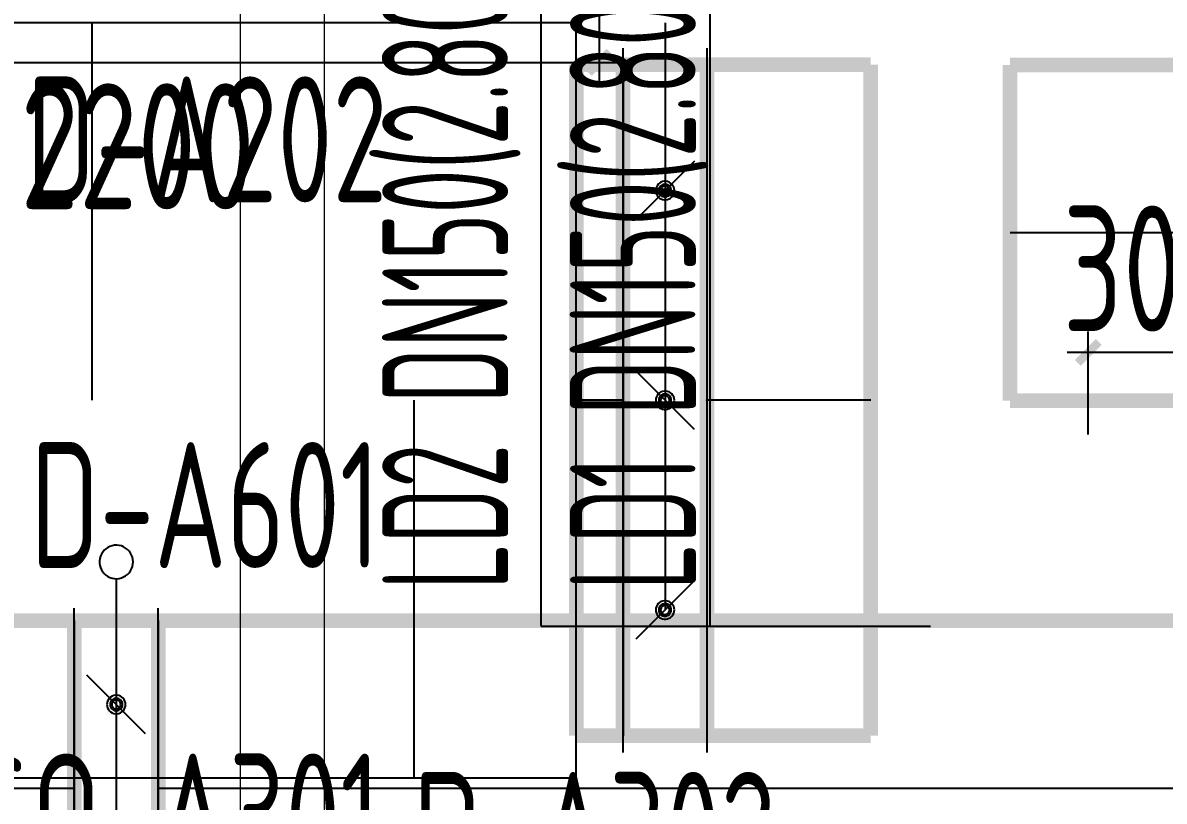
# Model space of a CAD drawing. Extents: x 4 to 13611208, y -605838 to 574722.
# Drawn here: x 13256478 to 13259200, y 199379 to 201235 of the extents above; entities that cross this region are included whole.
import ezdxf
from ezdxf.enums import TextEntityAlignment as Align

# ---------------------------------------------------------------- set-up
doc = ezdxf.new("R2010")
doc.units = 0
doc.header["$LTSCALE"] = 1000
doc.header["$MEASUREMENT"] = 0
doc.linetypes.add('CENTER2', pattern=[28.575, 19.05, -3.175, 3.175, -3.175])
for name, color, linetype in [('DUCT-K-P中心线', 5, 'CENTER2'), ('DUCT-K-P标注', 7, 'Continuous'), ('DUCT-K-P法兰', 2, 'Continuous'), ('DUCT-K-P管', 191, 'Continuous'), ('DUCT-K-P管端线', 2, 'Continuous'), ('DUCT-K-P阀门', 7, 'Continuous'), ('DUCT-K-S中心线', 5, 'CENTER2'), ('DUCT-K-S管', 40, 'Continuous'), ('DUCT-X-P标注', 7, 'Continuous'), ('DUCT-X-S中心线', 5, 'CENTER2'), ('DUCT-X-S标注', 7, 'Continuous'), ('DUCT-X-S法兰', 4, 'Continuous'), ('DUCT-X-S管', 3, 'Continuous'), ('DUCT-X-S管端线', 4, 'Continuous'), ('DUCT-X-S阀门', 7, 'Continuous'), ('SXT-标注', 7, 'Continuous')]:
    doc.layers.add(name, color=color, linetype=linetype)
doc.layers.add('建筑底图', color=8, linetype='Continuous', lineweight=13)
doc.styles.add('67', font='gbenor.shx', dxfattribs={"width": 0.7, "bigfont": 'hztxt.shx'})
doc.styles.add('du', font='gbenor.shx', dxfattribs={"width": 0.8, "bigfont": 'hztxt.shx'})
doc.dimstyles.new('67', dxfattribs={"dimscale": 100, "dimtxt": 3, "dimasz": 0.5, "dimexe": 0.5, "dimexo": 2, "dimgap": 0.5, "dimtad": 2, "dimdec": 0, "dimrnd": 5, "dimzin": 0, "dimdsep": 46, "dimtxsty": 'du', "dimblk": 'ARCHTICK', "dimcen": 0, "dimdle": 0.5, "dimclrd": 256, "dimclre": 256, "dimclrt": 256, "dimazin": 0, "dimtfac": 1, "dimtdec": 0, "dimtix": 1, "dimtmove": 2, "dimatfit": 3, "dimfxl": 100, "dimtolj": 1, "dimtzin": 0, "dimlwd": -1, "dimlwe": -1, "dimarcsym": 0})

# ---------------------------------------------------------------- blocks, each defined once
blk = doc.blocks.new('fxefd')
at = {"layer": 'DUCT-X-P标注', "style": '67', "width": 0.75}
blk.add_attdef('6', (1912203.7, -208651.9), '', height=300, dxfattribs=at)
blk = doc.blocks.new('_ArchTick')
at = {"color": 0, "linetype": 'ByBlock', "const_width": 0.4}
blk.add_lwpolyline([(-0.5, -0.5), (0.5, 0.5)], dxfattribs=at)
blk = doc.blocks.new('*D820')
at = {"layer": 'DUCT-X-S标注', "transparency": 16777216}
for p, q in [((13257852.4, 201489.6), (13257852.4, 201090.3)), ((13255650.6, 201334.6), (13255650.6, 201090.3)), ((13255600.6, 201140.3), (13257902.4, 201140.3))]:
    blk.add_line(p, q, dxfattribs=at)
at = {"layer": 'DUCT-X-S标注', "transparency": 16777216, "xscale": 50, "yscale": 50, "zscale": 50, "rotation": 180}
blk.add_blockref('_ArchTick', (13255650.6, 201140.3), dxfattribs=at)
at = {"layer": 'DUCT-X-S标注', "transparency": 16777216, "xscale": 50, "yscale": 50, "zscale": 50}
blk.add_blockref('_ArchTick', (13257852.4, 201140.3), dxfattribs=at)
at = {"layer": 'DUCT-X-S标注', "transparency": 16777216, "insert": (13256751.5, 200940.3), "char_height": 300, "attachment_point": 5, "style": 'du'}
blk.add_mtext('\\A1;2200', dxfattribs=at)
blk = doc.blocks.new('*D905')
at = {"layer": 'DUCT-K-P标注', "transparency": 16777216}
for p, q in [((13256197.4, 201334.7), (13256197.4, 201678.5)), ((13257797.7, 201334.7), (13257797.7, 201678.5)), ((13256147.4, 201628.5), (13256717.3, 201628.5)), ((13257847.7, 201628.5), (13257277.4, 201628.5))]:
    blk.add_line(p, q, dxfattribs=at)
at = {"layer": 'DUCT-K-P标注', "transparency": 16777216, "xscale": 50, "yscale": 50, "zscale": 50, "rotation": 180}
blk.add_blockref('_ArchTick', (13256197.4, 201628.5), dxfattribs=at)
at = {"layer": 'DUCT-K-P标注', "transparency": 16777216, "xscale": 50, "yscale": 50, "zscale": 50}
blk.add_blockref('_ArchTick', (13257797.7, 201628.5), dxfattribs=at)
at = {"layer": 'DUCT-K-P标注', "transparency": 16777216, "insert": (13256997.4, 201678.5), "char_height": 300, "attachment_point": 5, "style": 'du'}
blk.add_mtext('\\A1;1600', dxfattribs=at)
blk = doc.blocks.new('*D1891')
at = {"layer": 'DUCT-X-S标注', "transparency": 16777216}
for p, q in [((13259018.9, 200253.4), (13259018.9, 200498.8)), ((13259320.7, 200254), (13259320.7, 200498.8)), ((13259018.9, 200448.8), (13258968.9, 200448.8)), ((13259320.7, 200448.8), (13259018.9, 200448.8)), ((13259320.7, 200448.8), (13259370.7, 200448.8))]:
    blk.add_line(p, q, dxfattribs=at)
at = {"layer": 'DUCT-X-S标注', "transparency": 16777216, "xscale": 50, "yscale": 50, "zscale": 50}
blk.add_blockref('_ArchTick', (13259018.9, 200448.8), dxfattribs=at)
at = {"layer": 'DUCT-X-S标注', "transparency": 16777216, "xscale": 50, "yscale": 50, "zscale": 50, "rotation": 180}
blk.add_blockref('_ArchTick', (13259320.7, 200448.8), dxfattribs=at)
at = {"layer": 'DUCT-X-S标注', "transparency": 16777216, "insert": (13259169.8, 200648.8), "char_height": 300, "attachment_point": 5, "style": 'du'}
blk.add_mtext('\\A1;300', dxfattribs=at)

msp = doc.modelspace()

# ---------------------------------------------------------------- linework, layer by layer
at = {"layer": 'DUCT-K-P中心线'}
for p, q in [((13257909.3, 200334.7), (13257797.8, 200334.7)), ((13258500.2, 200334.7), (13258109.7, 200334.7))]:
    msp.add_line(p, q, dxfattribs=at)
at = {"layer": 'DUCT-K-P法兰'}
for p, q in [((13257797.7, 199494.7), (13257797.7, 201174.7)), ((13257909.4, 199494.7), (13257909.4, 201174.7)), ((13258109.6, 199494.7), (13258109.6, 201174.7))]:
    msp.add_line(p, q, dxfattribs=at)
at = {"layer": 'DUCT-K-P法兰', "color": 18, "true_color": 0x000000}
for p in [(13257797.6, 200334.7, 4350), (13257797.8, 200334.7, 4350), (13257909.3, 200334.7, 4350), (13257909.5, 200334.7, 4350), (13258109.5, 200334.7, 4350), (13258109.7, 200334.7, 4350)]:
    msp.add_point(p, dxfattribs=at)
at = {"layer": 'DUCT-K-P管', "const_width": 35}
for points in [[(13257909.3, 201134.7), (13257797.8, 201134.7)], [(13257797.8, 201134.7), (13257797.8, 199534.7)], [(13257909.3, 199534.7), (13257909.3, 201134.7)], [(13257909.5, 201134.7), (13258109.5, 201134.7)], [(13258500.2, 201134.7), (13258109.7, 201134.7)], [(13258109.7, 201134.7), (13258109.7, 199534.7)], [(13258500.2, 199534.7), (13258500.2, 201134.7)], [(13257797.8, 199534.7), (13257909.3, 199534.7)], [(13258109.5, 199534.7), (13257909.5, 199534.7)], [(13258109.7, 199534.7), (13258500.2, 199534.7)]]:
    msp.add_lwpolyline(points, dxfattribs=at)
at = {"layer": 'DUCT-K-P管端线'}
for p, q in [((13257797.6, 199534.7), (13257797.6, 201134.7)), ((13257909.5, 201134.7), (13257909.5, 199534.7)), ((13258109.5, 201134.7), (13258109.5, 199534.7))]:
    msp.add_line(p, q, dxfattribs=at)
at = {"layer": 'DUCT-K-P阀门'}
for p, q in [((13257797.6, 201234.7), (13256197.6, 201234.7)), ((13256642.5, 201234.7), (13256642.5, 200334.7)), ((13257797.6, 199434.7), (13257797.6, 201234.7)), ((13258009.5, 201234.7), (13258009.5, 201134.7)), ((13258009.5, 201134.7), (13258009.5, 200334.7)), ((13258079.5, 200904.7), (13257939.5, 200764.7)), ((13257987.7, 200838.8), (13257987.3, 200834.7)), ((13257987.3, 200834.7), (13257987.7, 200830.7)), ((13257988.8, 200842.7), (13257987.7, 200838.8)), ((13257990.7, 200846.4), (13257988.8, 200842.7)), ((13257993.1, 200849.7), (13257990.7, 200846.4)), ((13257996.1, 200852.4), (13257993.1, 200849.7)), ((13257995.1, 200839), (13257994.6, 200836.2)), ((13257994.6, 200836.2), (13257994.6, 200833.3)), ((13257994.6, 200833.3), (13257995.1, 200830.5)), ((13257996.2, 200841.6), (13257995.1, 200839)), ((13257999.6, 200854.6), (13257996.1, 200852.4)), ((13257997.7, 200844), (13257996.2, 200841.6)), ((13257999.7, 200846.1), (13257997.7, 200844)), ((13257999.2, 200837.7), (13257998.8, 200835.7)), ((13257998.8, 200835.7), (13257998.8, 200833.7)), ((13257998.8, 200833.7), (13257999.2, 200831.7)), ((13258000, 200839.6), (13257999.2, 200837.7)), ((13258003.4, 200856), (13257999.6, 200854.6)), ((13258002, 200847.7), (13257999.7, 200846.1)), ((13258001.1, 200841.4), (13258000, 200839.6)), ((13258002.5, 200842.8), (13258001.1, 200841.4)), ((13258004.6, 200848.9), (13258002, 200847.7)), ((13258004.1, 200844), (13258002.5, 200842.8)), ((13258007.5, 200856.8), (13258003.4, 200856)), ((13258006, 200844.9), (13258004.1, 200844)), ((13258007.4, 200849.6), (13258004.6, 200848.9)), ((13258008, 200845.3), (13258006, 200844.9)), ((13258010.2, 200849.7), (13258007.4, 200849.6)), ((13258011.5, 200856.8), (13258007.5, 200856.8)), ((13258010, 200845.4), (13258008, 200845.3)), ((13258009.5, 200834.7), (13258009.5, 199834.7)), ((13258012, 200845.2), (13258010, 200845.4)), ((13258013, 200849.3), (13258010.2, 200849.7)), ((13258015.6, 200856), (13258011.5, 200856.8)), ((13258014, 200844.5), (13258012, 200845.2)), ((13258015.7, 200848.4), (13258013, 200849.3)), ((13258015.7, 200843.5), (13258014, 200844.5)), ((13258019.4, 200854.6), (13258015.6, 200856)), ((13258018.2, 200846.9), (13258015.7, 200848.4)), ((13258017.3, 200842.1), (13258015.7, 200843.5)), ((13258018.5, 200840.5), (13258017.3, 200842.1)), ((13258020.4, 200845.1), (13258018.2, 200846.9)), ((13258019.5, 200838.7), (13258018.5, 200840.5)), ((13258022.9, 200852.4), (13258019.4, 200854.6)), ((13258020, 200836.8), (13258019.5, 200838.7)), ((13258020.2, 200834.7), (13258020, 200836.8)), ((13258020, 200832.7), (13258020.2, 200834.7)), ((13258022.1, 200842.8), (13258020.4, 200845.1)), ((13258023.4, 200840.3), (13258022.1, 200842.8)), ((13258025.9, 200849.7), (13258022.9, 200852.4)), ((13258024.2, 200837.6), (13258023.4, 200840.3)), ((13258024.5, 200834.7), (13258024.2, 200837.6)), ((13258024.2, 200831.9), (13258024.5, 200834.7)), ((13258028.3, 200846.4), (13258025.9, 200849.7)), ((13258030.2, 200842.7), (13258028.3, 200846.4)), ((13258031.3, 200838.8), (13258030.2, 200842.7)), ((13258031.7, 200834.7), (13258031.3, 200838.8)), ((13258031.3, 200830.7), (13258031.7, 200834.7)), ((13257987.7, 200830.7), (13257988.8, 200826.7)), ((13257988.8, 200826.7), (13257990.7, 200823.1)), ((13257990.7, 200823.1), (13257993.1, 200819.8)), ((13257993.1, 200819.8), (13257996.1, 200817)), ((13257995.1, 200830.5), (13257996.2, 200827.8)), ((13257996.1, 200817), (13257999.6, 200814.9)), ((13257996.2, 200827.8), (13257997.7, 200825.4)), ((13257997.7, 200825.4), (13257999.7, 200823.4)), ((13257999.2, 200831.7), (13258000, 200829.8)), ((13257999.6, 200814.9), (13258003.4, 200813.4)), ((13257999.7, 200823.4), (13258002, 200821.7)), ((13258000, 200829.8), (13258001.1, 200828.1)), ((13258001.1, 200828.1), (13258002.5, 200826.6)), ((13258002, 200821.7), (13258004.6, 200820.5)), ((13258002.5, 200826.6), (13258004.1, 200825.4)), ((13258003.4, 200813.4), (13258007.5, 200812.7)), ((13258004.1, 200825.4), (13258006, 200824.6)), ((13258004.6, 200820.5), (13258007.4, 200819.9)), ((13258006, 200824.6), (13258008, 200824.1)), ((13258007.4, 200819.9), (13258010.2, 200819.7)), ((13258007.5, 200812.7), (13258011.5, 200812.7)), ((13258008, 200824.1), (13258010, 200824)), ((13258010, 200824), (13258012, 200824.3)), ((13258010.2, 200819.7), (13258013, 200820.1)), ((13258011.5, 200812.7), (13258015.6, 200813.4)), ((13258012, 200824.3), (13258014, 200825)), ((13258013, 200820.1), (13258015.7, 200821.1)), ((13258014, 200825), (13258015.7, 200826)), ((13258015.6, 200813.4), (13258019.4, 200814.9)), ((13258015.7, 200826), (13258017.3, 200827.3)), ((13258015.7, 200821.1), (13258018.2, 200822.5)), ((13258017.3, 200827.3), (13258018.5, 200828.9)), ((13258018.2, 200822.5), (13258020.4, 200824.4)), ((13258018.5, 200828.9), (13258019.5, 200830.7)), ((13258019.4, 200814.9), (13258022.9, 200817)), ((13258019.5, 200830.7), (13258020, 200832.7)), ((13258020.4, 200824.4), (13258022.1, 200826.6)), ((13258022.1, 200826.6), (13258023.4, 200829.1)), ((13258022.9, 200817), (13258025.9, 200819.8)), ((13258023.4, 200829.1), (13258024.2, 200831.9)), ((13258025.9, 200819.8), (13258028.3, 200823.1)), ((13258028.3, 200823.1), (13258030.2, 200826.7)), ((13258030.2, 200826.7), (13258031.3, 200830.7)), ((13258079.5, 200264.7), (13257939.5, 200404.7)), ((13257990.7, 200346.4), (13257988.8, 200342.7)), ((13257993.1, 200349.7), (13257990.7, 200346.4)), ((13257996.1, 200352.4), (13257993.1, 200349.7)), ((13257999.6, 200354.6), (13257996.1, 200352.4)), ((13257997.7, 200344), (13257996.2, 200341.6)), ((13257999.7, 200346.1), (13257997.7, 200344)), ((13258003.4, 200356), (13257999.6, 200354.6)), ((13258002, 200347.7), (13257999.7, 200346.1)), ((13258004.6, 200348.9), (13258002, 200347.7)), ((13258004.1, 200344), (13258002.5, 200342.8)), ((13258007.5, 200356.8), (13258003.4, 200356)), ((13258006, 200344.9), (13258004.1, 200344)), ((13258007.4, 200349.6), (13258004.6, 200348.9)), ((13258008, 200345.3), (13258006, 200344.9)), ((13258010.2, 200349.7), (13258007.4, 200349.6)), ((13258011.5, 200356.8), (13258007.5, 200356.8)), ((13258010, 200345.4), (13258008, 200345.3)), ((13258012, 200345.2), (13258010, 200345.4)), ((13258013, 200349.3), (13258010.2, 200349.7)), ((13258015.6, 200356), (13258011.5, 200356.8)), ((13258014, 200344.5), (13258012, 200345.2)), ((13258015.7, 200348.4), (13258013, 200349.3)), ((13258015.7, 200343.5), (13258014, 200344.5)), ((13258019.4, 200354.6), (13258015.6, 200356)), ((13258018.2, 200346.9), (13258015.7, 200348.4)), ((13258017.3, 200342.1), (13258015.7, 200343.5)), ((13258020.4, 200345.1), (13258018.2, 200346.9)), ((13258022.9, 200352.4), (13258019.4, 200354.6)), ((13258022.1, 200342.8), (13258020.4, 200345.1)), ((13258025.9, 200349.7), (13258022.9, 200352.4)), ((13258028.3, 200346.4), (13258025.9, 200349.7)), ((13258030.2, 200342.7), (13258028.3, 200346.4)), ((13257411.3, 199434.7), (13257411.3, 200334.7)), ((13257987.7, 200338.8), (13257987.3, 200334.7)), ((13257987.3, 200334.7), (13257987.7, 200330.7)), ((13257988.8, 200342.7), (13257987.7, 200338.8)), ((13257987.7, 200330.7), (13257988.8, 200326.7)), ((13257988.8, 200326.7), (13257990.7, 200323.1)), ((13257990.7, 200323.1), (13257993.1, 200319.8)), ((13257993.1, 200319.8), (13257996.1, 200317)), ((13257995.1, 200339), (13257994.6, 200336.2)), ((13257994.6, 200336.2), (13257994.6, 200333.3)), ((13257994.6, 200333.3), (13257995.1, 200330.5)), ((13257996.2, 200341.6), (13257995.1, 200339)), ((13257995.1, 200330.5), (13257996.2, 200327.8)), ((13257996.1, 200317), (13257999.6, 200314.9)), ((13257996.2, 200327.8), (13257997.7, 200325.4)), ((13257997.7, 200325.4), (13257999.7, 200323.4)), ((13257999.2, 200337.7), (13257998.8, 200335.7)), ((13257998.8, 200335.7), (13257998.8, 200333.7)), ((13257998.8, 200333.7), (13257999.2, 200331.7)), ((13258000, 200339.6), (13257999.2, 200337.7)), ((13257999.2, 200331.7), (13258000, 200329.8)), ((13257999.7, 200323.4), (13258002, 200321.7)), ((13258001.1, 200341.4), (13258000, 200339.6)), ((13258000, 200329.8), (13258001.1, 200328.1)), ((13258002.5, 200342.8), (13258001.1, 200341.4)), ((13258001.1, 200328.1), (13258002.5, 200326.6)), ((13258002, 200321.7), (13258004.6, 200320.5)), ((13258002.5, 200326.6), (13258004.1, 200325.4)), ((13258004.1, 200325.4), (13258006, 200324.6)), ((13258004.6, 200320.5), (13258007.4, 200319.9)), ((13258006, 200324.6), (13258008, 200324.1)), ((13258007.4, 200319.9), (13258010.2, 200319.7)), ((13258008, 200324.1), (13258010, 200324)), ((13258010, 200324), (13258012, 200324.3)), ((13258010.2, 200319.7), (13258013, 200320.1)), ((13258012, 200324.3), (13258014, 200325)), ((13258013, 200320.1), (13258015.7, 200321.1)), ((13258014, 200325), (13258015.7, 200326)), ((13258015.7, 200326), (13258017.3, 200327.3)), ((13258015.7, 200321.1), (13258018.2, 200322.5)), ((13258018.5, 200340.5), (13258017.3, 200342.1)), ((13258017.3, 200327.3), (13258018.5, 200328.9)), ((13258018.2, 200322.5), (13258020.4, 200324.4)), ((13258019.5, 200338.7), (13258018.5, 200340.5)), ((13258018.5, 200328.9), (13258019.5, 200330.7)), ((13258019.4, 200314.9), (13258022.9, 200317)), ((13258020, 200336.8), (13258019.5, 200338.7)), ((13258019.5, 200330.7), (13258020, 200332.7)), ((13258020.2, 200334.7), (13258020, 200336.8)), ((13258020, 200332.7), (13258020.2, 200334.7)), ((13258020.4, 200324.4), (13258022.1, 200326.6)), ((13258023.4, 200340.3), (13258022.1, 200342.8)), ((13258022.1, 200326.6), (13258023.4, 200329.1)), ((13258022.9, 200317), (13258025.9, 200319.8)), ((13258024.2, 200337.6), (13258023.4, 200340.3)), ((13258023.4, 200329.1), (13258024.2, 200331.9)), ((13258024.5, 200334.7), (13258024.2, 200337.6)), ((13258024.2, 200331.9), (13258024.5, 200334.7)), ((13258025.9, 200319.8), (13258028.3, 200323.1)), ((13258028.3, 200323.1), (13258030.2, 200326.7)), ((13258031.3, 200338.8), (13258030.2, 200342.7)), ((13258030.2, 200326.7), (13258031.3, 200330.7)), ((13258031.7, 200334.7), (13258031.3, 200338.8)), ((13258031.3, 200330.7), (13258031.7, 200334.7)), ((13257999.6, 200314.9), (13258003.4, 200313.4)), ((13258003.4, 200313.4), (13258007.5, 200312.7)), ((13258007.5, 200312.7), (13258011.5, 200312.7)), ((13258011.5, 200312.7), (13258015.6, 200313.4)), ((13258015.6, 200313.4), (13258019.4, 200314.9)), ((13258079.5, 199904.7), (13257939.5, 199764.7)), ((13257999.6, 199854.6), (13257996.1, 199852.4)), ((13258003.4, 199856), (13257999.6, 199854.6)), ((13258007.5, 199856.8), (13258003.4, 199856)), ((13258011.5, 199856.8), (13258007.5, 199856.8)), ((13258015.6, 199856), (13258011.5, 199856.8)), ((13258019.4, 199854.6), (13258015.6, 199856)), ((13258022.9, 199852.4), (13258019.4, 199854.6)), ((13257987.7, 199838.8), (13257987.3, 199834.7)), ((13257987.3, 199834.7), (13257987.7, 199830.7)), ((13257988.8, 199842.7), (13257987.7, 199838.8)), ((13257987.7, 199830.7), (13257988.8, 199826.7)), ((13257990.7, 199846.4), (13257988.8, 199842.7)), ((13257988.8, 199826.7), (13257990.7, 199823.1)), ((13257993.1, 199849.7), (13257990.7, 199846.4)), ((13257996.1, 199852.4), (13257993.1, 199849.7)), ((13257995.1, 199839), (13257994.6, 199836.2)), ((13257994.6, 199836.2), (13257994.6, 199833.3)), ((13257994.6, 199833.3), (13257995.1, 199830.5)), ((13257996.2, 199841.6), (13257995.1, 199839)), ((13257995.1, 199830.5), (13257996.2, 199827.8)), ((13257997.7, 199844), (13257996.2, 199841.6)), ((13257996.2, 199827.8), (13257997.7, 199825.4)), ((13257999.7, 199846.1), (13257997.7, 199844)), ((13257999.2, 199837.7), (13257998.8, 199835.7)), ((13257998.8, 199835.7), (13257998.8, 199833.7)), ((13257998.8, 199833.7), (13257999.2, 199831.7)), ((13258000, 199839.6), (13257999.2, 199837.7)), ((13257999.2, 199831.7), (13258000, 199829.8)), ((13258002, 199847.7), (13257999.7, 199846.1)), ((13258001.1, 199841.4), (13258000, 199839.6)), ((13258000, 199829.8), (13258001.1, 199828.1)), ((13258002.5, 199842.8), (13258001.1, 199841.4)), ((13258001.1, 199828.1), (13258002.5, 199826.6)), ((13258004.6, 199848.9), (13258002, 199847.7)), ((13258004.1, 199844), (13258002.5, 199842.8)), ((13258002.5, 199826.6), (13258004.1, 199825.4)), ((13258006, 199844.9), (13258004.1, 199844)), ((13258007.4, 199849.6), (13258004.6, 199848.9)), ((13258008, 199845.3), (13258006, 199844.9)), ((13258010.2, 199849.7), (13258007.4, 199849.6)), ((13258010, 199845.4), (13258008, 199845.3)), ((13258012, 199845.2), (13258010, 199845.4)), ((13258013, 199849.3), (13258010.2, 199849.7)), ((13258014, 199844.5), (13258012, 199845.2)), ((13258015.7, 199848.4), (13258013, 199849.3)), ((13258015.7, 199843.5), (13258014, 199844.5)), ((13258018.2, 199846.9), (13258015.7, 199848.4)), ((13258017.3, 199842.1), (13258015.7, 199843.5)), ((13258015.7, 199826), (13258017.3, 199827.3)), ((13258018.5, 199840.5), (13258017.3, 199842.1)), ((13258017.3, 199827.3), (13258018.5, 199828.9)), ((13258020.4, 199845.1), (13258018.2, 199846.9)), ((13258019.5, 199838.7), (13258018.5, 199840.5)), ((13258018.5, 199828.9), (13258019.5, 199830.7)), ((13258020, 199836.8), (13258019.5, 199838.7)), ((13258019.5, 199830.7), (13258020, 199832.7)), ((13258020.2, 199834.7), (13258020, 199836.8)), ((13258020, 199832.7), (13258020.2, 199834.7)), ((13258022.1, 199842.8), (13258020.4, 199845.1)), ((13258020.4, 199824.4), (13258022.1, 199826.6)), ((13258023.4, 199840.3), (13258022.1, 199842.8)), ((13258022.1, 199826.6), (13258023.4, 199829.1)), ((13258025.9, 199849.7), (13258022.9, 199852.4)), ((13258024.2, 199837.6), (13258023.4, 199840.3)), ((13258023.4, 199829.1), (13258024.2, 199831.9)), ((13258024.5, 199834.7), (13258024.2, 199837.6)), ((13258024.2, 199831.9), (13258024.5, 199834.7)), ((13258028.3, 199846.4), (13258025.9, 199849.7)), ((13258030.2, 199842.7), (13258028.3, 199846.4)), ((13258028.3, 199823.1), (13258030.2, 199826.7)), ((13258031.3, 199838.8), (13258030.2, 199842.7)), ((13258030.2, 199826.7), (13258031.3, 199830.7)), ((13258031.7, 199834.7), (13258031.3, 199838.8)), ((13258031.3, 199830.7), (13258031.7, 199834.7)), ((13257990.7, 199823.1), (13257993.1, 199819.8)), ((13257993.1, 199819.8), (13257996.1, 199817)), ((13257996.1, 199817), (13257999.6, 199814.9)), ((13257997.7, 199825.4), (13257999.7, 199823.4)), ((13257999.6, 199814.9), (13258003.4, 199813.4)), ((13257999.7, 199823.4), (13258002, 199821.7)), ((13258002, 199821.7), (13258004.6, 199820.5)), ((13258003.4, 199813.4), (13258007.5, 199812.7)), ((13258004.1, 199825.4), (13258006, 199824.6)), ((13258004.6, 199820.5), (13258007.4, 199819.9)), ((13258006, 199824.6), (13258008, 199824.1)), ((13258007.4, 199819.9), (13258010.2, 199819.7)), ((13258007.5, 199812.7), (13258011.5, 199812.7)), ((13258008, 199824.1), (13258010, 199824)), ((13258010, 199824), (13258012, 199824.3)), ((13258010.2, 199819.7), (13258013, 199820.1)), ((13258011.5, 199812.7), (13258015.6, 199813.4)), ((13258012, 199824.3), (13258014, 199825)), ((13258013, 199820.1), (13258015.7, 199821.1)), ((13258014, 199825), (13258015.7, 199826)), ((13258015.6, 199813.4), (13258019.4, 199814.9)), ((13258015.7, 199821.1), (13258018.2, 199822.5)), ((13258018.2, 199822.5), (13258020.4, 199824.4)), ((13258019.4, 199814.9), (13258022.9, 199817)), ((13258022.9, 199817), (13258025.9, 199819.8)), ((13258025.9, 199819.8), (13258028.3, 199823.1)), ((13256197.6, 199434.7), (13257797.6, 199434.7))]:
    msp.add_line(p, q, dxfattribs=at)
at = {"layer": 'DUCT-K-S中心线'}
msp.add_line((13259292.2, 200734.1), (13258832.6, 200734.1), dxfattribs=at)
at = {"layer": 'DUCT-K-S管', "const_width": 35}
for points in [[(13259292.2, 201134.1), (13258832.6, 201134.1)], [(13258832.6, 201134.1), (13258832.6, 200334.1)], [(13258832.6, 200334.1), (13259292.2, 200334.1)]]:
    msp.add_lwpolyline(points, dxfattribs=at)
at = {"layer": 'DUCT-X-S中心线'}
for p, q in [((13256600.5, 199409.2), (13255600.6, 199409.2)), ((13259320.6, 199409.2), (13256800.9, 199409.2))]:
    msp.add_line(p, q, dxfattribs=at)
at = {"layer": 'DUCT-X-S法兰'}
for p, q in [((13256600.6, 198979.2), (13256600.6, 199839.2)), ((13256800.8, 198979.2), (13256800.8, 199839.2))]:
    msp.add_line(p, q, dxfattribs=at)
at = {"layer": 'DUCT-X-S法兰', "color": 18, "true_color": 0x000000}
for p in [(13256600.5, 199409.2, 2600), (13256600.7, 199409.2, 2600), (13256800.7, 199409.2, 2600), (13256800.9, 199409.2, 2600)]:
    msp.add_point(p, dxfattribs=at)
at = {"layer": 'DUCT-X-S管', "const_width": 35}
for points in [[(13256600.5, 199809.2), (13255600.6, 199809.2)], [(13256600.5, 199009.2), (13256600.5, 199809.2)], [(13256600.7, 199809.2), (13256800.7, 199809.2)], [(13259320.6, 199809.2), (13256800.9, 199809.2)], [(13256800.9, 199809.2), (13256800.9, 199009.2)]]:
    msp.add_lwpolyline(points, dxfattribs=at)
at = {"layer": 'DUCT-X-S管端线'}
for p, q in [((13256600.7, 199809.2), (13256600.7, 199009.2)), ((13256800.7, 199809.2), (13256800.7, 199009.2))]:
    msp.add_line(p, q, dxfattribs=at)
at = {"layer": 'DUCT-X-S阀门'}
for p, q in [((13256663.1, 199962.9), (13256661.6, 199957.6)), ((13256665.4, 199968), (13256663.1, 199962.9)), ((13256668.3, 199972.7), (13256665.4, 199968)), ((13256671.9, 199977), (13256668.3, 199972.7)), ((13256676.1, 199980.8), (13256671.9, 199977)), ((13256680.7, 199983.9), (13256676.1, 199980.8)), ((13256685.7, 199986.3), (13256680.7, 199983.9)), ((13256691, 199988), (13256685.7, 199986.3)), ((13256696.5, 199989), (13256691, 199988)), ((13256702.1, 199989.2), (13256696.5, 199989)), ((13256707.6, 199988.6), (13256702.1, 199989.2)), ((13256713.1, 199987.3), (13256707.6, 199988.6)), ((13256718.2, 199985.2), (13256713.1, 199987.3)), ((13256723.1, 199982.4), (13256718.2, 199985.2)), ((13256727.5, 199979), (13256723.1, 199982.4)), ((13256731.3, 199974.9), (13256727.5, 199979)), ((13256734.6, 199970.4), (13256731.3, 199974.9)), ((13256737.2, 199965.5), (13256734.6, 199970.4)), ((13256739.2, 199960.3), (13256737.2, 199965.5)), ((13256661.6, 199957.6), (13256660.8, 199952)), ((13256660.8, 199952), (13256660.8, 199946.4)), ((13256660.8, 199946.4), (13256661.6, 199940.9)), ((13256661.6, 199940.9), (13256663.1, 199935.6)), ((13256663.1, 199935.6), (13256665.4, 199930.5)), ((13256737.2, 199933), (13256739.2, 199938.2)), ((13256740.3, 199954.8), (13256739.2, 199960.3)), ((13256739.2, 199938.2), (13256740.3, 199943.7)), ((13256740.7, 199949.2), (13256740.3, 199954.8)), ((13256740.3, 199943.7), (13256740.7, 199949.2)), ((13256665.4, 199930.5), (13256668.3, 199925.7)), ((13256668.3, 199925.7), (13256671.9, 199921.5)), ((13256671.9, 199921.5), (13256676.1, 199917.7)), ((13256676.1, 199917.7), (13256680.7, 199914.6)), ((13256680.7, 199914.6), (13256685.7, 199912.1)), ((13256685.7, 199912.1), (13256691, 199910.4)), ((13256691, 199910.4), (13256696.5, 199909.5)), ((13256696.5, 199909.5), (13256702.1, 199909.3)), ((13256700.7, 199909.2), (13256700.7, 199809.2)), ((13256702.1, 199909.3), (13256707.6, 199909.8)), ((13256707.6, 199909.8), (13256713.1, 199911.2)), ((13256713.1, 199911.2), (13256718.2, 199913.3)), ((13256718.2, 199913.3), (13256723.1, 199916.1)), ((13256723.1, 199916.1), (13256727.5, 199919.5)), ((13256727.5, 199919.5), (13256731.3, 199923.5)), ((13256731.3, 199923.5), (13256734.6, 199928)), ((13256734.6, 199928), (13256737.2, 199933)), ((13256700.7, 199809.2), (13256700.7, 199409.2)), ((13256770.7, 199539.2), (13256630.7, 199679.2)), ((13256678.9, 199613.3), (13256678.5, 199609.2)), ((13256678.5, 199609.2), (13256678.9, 199605.2)), ((13256680, 199617.2), (13256678.9, 199613.3)), ((13256681.9, 199620.9), (13256680, 199617.2)), ((13256684.3, 199624.2), (13256681.9, 199620.9)), ((13256687.3, 199626.9), (13256684.3, 199624.2)), ((13256686.3, 199613.5), (13256685.8, 199610.7)), ((13256685.8, 199610.7), (13256685.8, 199607.8)), ((13256687.4, 199616.1), (13256686.3, 199613.5)), ((13256690.8, 199629.1), (13256687.3, 199626.9)), ((13256688.9, 199618.5), (13256687.4, 199616.1)), ((13256690.9, 199620.6), (13256688.9, 199618.5)), ((13256690.4, 199612.3), (13256690, 199610.3)), ((13256690, 199610.3), (13256690, 199608.2)), ((13256691.2, 199614.2), (13256690.4, 199612.3)), ((13256694.6, 199630.5), (13256690.8, 199629.1)), ((13256693.2, 199622.2), (13256690.9, 199620.6)), ((13256692.3, 199615.9), (13256691.2, 199614.2)), ((13256693.7, 199617.3), (13256692.3, 199615.9)), ((13256695.8, 199623.4), (13256693.2, 199622.2)), ((13256695.3, 199618.5), (13256693.7, 199617.3)), ((13256698.7, 199631.3), (13256694.6, 199630.5)), ((13256697.2, 199619.4), (13256695.3, 199618.5)), ((13256698.6, 199624.1), (13256695.8, 199623.4)), ((13256699.2, 199619.9), (13256697.2, 199619.4)), ((13256701.4, 199624.2), (13256698.6, 199624.1)), ((13256702.7, 199631.3), (13256698.7, 199631.3)), ((13256701.2, 199620), (13256699.2, 199619.9)), ((13256700.7, 199609.2), (13256700.7, 199209.2)), ((13256703.2, 199619.7), (13256701.2, 199620)), ((13256704.2, 199623.8), (13256701.4, 199624.2)), ((13256706.8, 199630.5), (13256702.7, 199631.3)), ((13256705.2, 199619), (13256703.2, 199619.7)), ((13256706.9, 199622.9), (13256704.2, 199623.8)), ((13256706.9, 199618), (13256705.2, 199619)), ((13256710.6, 199629.1), (13256706.8, 199630.5)), ((13256709.4, 199621.5), (13256706.9, 199622.9)), ((13256708.5, 199616.6), (13256706.9, 199618)), ((13256709.7, 199615), (13256708.5, 199616.6)), ((13256711.6, 199619.6), (13256709.4, 199621.5)), ((13256710.7, 199613.2), (13256709.7, 199615)), ((13256714.1, 199626.9), (13256710.6, 199629.1)), ((13256711.2, 199611.3), (13256710.7, 199613.2)), ((13256711.4, 199609.2), (13256711.2, 199611.3)), ((13256711.2, 199607.2), (13256711.4, 199609.2)), ((13256713.3, 199617.3), (13256711.6, 199619.6)), ((13256714.6, 199614.8), (13256713.3, 199617.3)), ((13256717.1, 199624.2), (13256714.1, 199626.9)), ((13256715.4, 199612.1), (13256714.6, 199614.8)), ((13256715.7, 199609.2), (13256715.4, 199612.1)), ((13256715.4, 199606.4), (13256715.7, 199609.2)), ((13256719.5, 199620.9), (13256717.1, 199624.2)), ((13256721.4, 199617.2), (13256719.5, 199620.9)), ((13256722.5, 199613.3), (13256721.4, 199617.2)), ((13256722.9, 199609.2), (13256722.5, 199613.3)), ((13256722.5, 199605.2), (13256722.9, 199609.2)), ((13256678.9, 199605.2), (13256680, 199601.2)), ((13256680, 199601.2), (13256681.9, 199597.6)), ((13256681.9, 199597.6), (13256684.3, 199594.3)), ((13256684.3, 199594.3), (13256687.3, 199591.6)), ((13256685.8, 199607.8), (13256686.3, 199605)), ((13256686.3, 199605), (13256687.4, 199602.4)), ((13256687.3, 199591.6), (13256690.8, 199589.4)), ((13256687.4, 199602.4), (13256688.9, 199600)), ((13256688.9, 199600), (13256690.9, 199597.9)), ((13256690, 199608.2), (13256690.4, 199606.2)), ((13256690.4, 199606.2), (13256691.2, 199604.3)), ((13256690.8, 199589.4), (13256694.6, 199587.9)), ((13256690.9, 199597.9), (13256693.2, 199596.2)), ((13256691.2, 199604.3), (13256692.3, 199602.6)), ((13256692.3, 199602.6), (13256693.7, 199601.1)), ((13256693.2, 199596.2), (13256695.8, 199595.1)), ((13256693.7, 199601.1), (13256695.3, 199599.9)), ((13256694.6, 199587.9), (13256698.7, 199587.2)), ((13256695.3, 199599.9), (13256697.2, 199599.1)), ((13256695.8, 199595.1), (13256698.6, 199594.4)), ((13256697.2, 199599.1), (13256699.2, 199598.6)), ((13256698.6, 199594.4), (13256701.4, 199594.2)), ((13256698.7, 199587.2), (13256702.7, 199587.2)), ((13256699.2, 199598.6), (13256701.2, 199598.5)), ((13256701.2, 199598.5), (13256703.2, 199598.8)), ((13256701.4, 199594.2), (13256704.2, 199594.7)), ((13256702.7, 199587.2), (13256706.8, 199587.9)), ((13256703.2, 199598.8), (13256705.2, 199599.5)), ((13256704.2, 199594.7), (13256706.9, 199595.6)), ((13256705.2, 199599.5), (13256706.9, 199600.5)), ((13256706.8, 199587.9), (13256710.6, 199589.4)), ((13256706.9, 199600.5), (13256708.5, 199601.8)), ((13256706.9, 199595.6), (13256709.4, 199597)), ((13256708.5, 199601.8), (13256709.7, 199603.4)), ((13256709.4, 199597), (13256711.6, 199598.9)), ((13256709.7, 199603.4), (13256710.7, 199605.2)), ((13256710.6, 199589.4), (13256714.1, 199591.6)), ((13256710.7, 199605.2), (13256711.2, 199607.2)), ((13256711.6, 199598.9), (13256713.3, 199601.1)), ((13256713.3, 199601.1), (13256714.6, 199603.7)), ((13256714.1, 199591.6), (13256717.1, 199594.3)), ((13256714.6, 199603.7), (13256715.4, 199606.4)), ((13256717.1, 199594.3), (13256719.5, 199597.6)), ((13256719.5, 199597.6), (13256721.4, 199601.2)), ((13256721.4, 199601.2), (13256722.5, 199605.2))]:
    msp.add_line(p, q, dxfattribs=at)
at = {"layer": 'SXT-标注'}
for p, q in [((13258117.1, 199795.8), (13258117.1, 201382.2)), ((13257713.9, 199795.8), (13257713.9, 201351.2)), ((13257713.9, 199795.8), (13258642.8, 199795.8, 2800))]:
    msp.add_line(p, q, dxfattribs=at)
at = {"layer": '建筑底图', "color": 8}
for p, q in [((13257197.4, 191159.5), (13257197.4, 206059.5)), ((13256997.4, 191159.5), (13256997.4, 204809.5))]:
    msp.add_line(p, q, dxfattribs=at)

# ---------------------------------------------------------------- block references
at = {"layer": 'DUCT-K-P标注'}
msp.add_blockref('fxefd', (11344282.3, 409458.8), dxfattribs=at).add_auto_attribs({'6': 'D-A202'})
msp.add_blockref('fxefd', (11344282.3, 409458.8), dxfattribs=at).add_auto_attribs({'6': 'D-A202'})

# ---------------------------------------------------------------- texts
at = {"layer": 'DUCT-K-P标注', "style": '67', "width": 0.75}
for s, p in [('XSQ-A301', (13256173.9, 199192.2, 8800)), ('D-A302', (13257407.6, 199148.4, 100))]:
    msp.add_text(s, height=300, dxfattribs=at).set_placement(p)
at = {"layer": 'DUCT-X-S标注', "style": '67', "width": 0.75}
msp.add_text('D-A601', height=300, dxfattribs=at).set_placement((13256495.8, 199935, 1650))
at = {"layer": 'SXT-标注', "style": '67', "width": 0.6}
for s, p in [('LD2 DN150(2.80) ', (13257485.1, 200675.6, -2800)), ('LD1 DN150(2.80) ', (13257933, 200660.9, -2764.7))]:
    msp.add_text(s, height=300, rotation=90, dxfattribs=at).set_placement(p, align=Align.MIDDLE_CENTER)

# ---------------------------------------------------------------- dimensions: what is measured, and where the dimension line sits
at = {"layer": 'DUCT-K-P标注'}
dim = msp.add_linear_dim(base=(13257797.7, 201628.5), p1=(13256197.4, 201134.7, 4400), p2=(13257797.7, 201134.7, 4400), dimstyle='67', dxfattribs=at)
dim.commit()
dim.dimension.update_dxf_attribs({"geometry": '*D905', "text_midpoint": (13256997.4, 201678.5), "dimtype": 128})
at = {"layer": 'DUCT-X-S标注'}
for base, p1, p2, picture, middle in [((13257852.4, 201140.3, -2650), (13255650.6, 201534.6, -2650), (13257852.4, 201689.6), '*D820', (13256751.5, 200940.3, -2650)), ((13259018.9, 200448.8), (13259320.7, 200054), (13259018.9, 200053.4, 4250), '*D1891', (13259169.8, 200648.8))]:
    dim = msp.add_linear_dim(base=base, p1=p1, p2=p2, dimstyle='67', dxfattribs=at)
    dim.commit()
    dim.dimension.update_dxf_attribs({"geometry": picture, "text_midpoint": middle})

doc.saveas('drawing.dxf')
